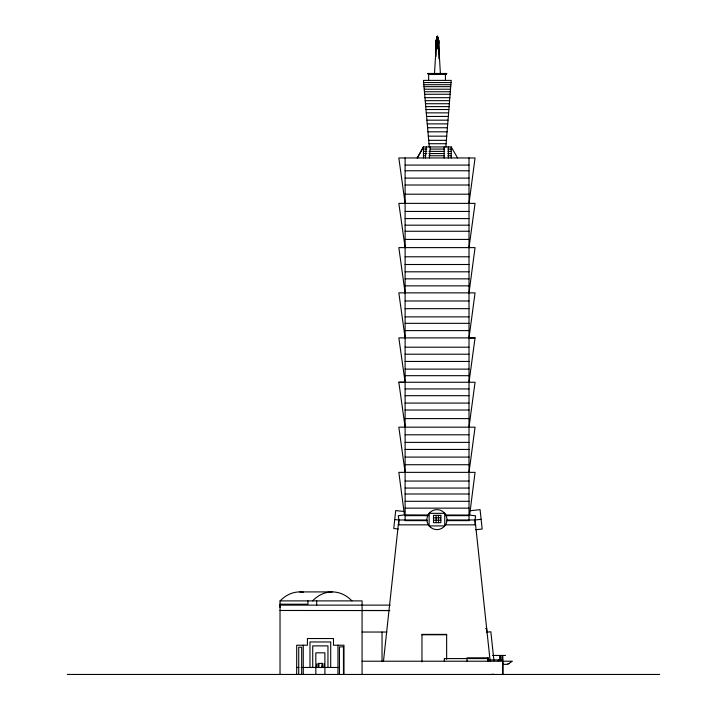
<?xml version="1.0" encoding="UTF-8"?>
<svg xmlns="http://www.w3.org/2000/svg" width="727" height="727" viewBox="0 0 727 727"><rect width="100%" height="100%" fill="white"/><g stroke="black" fill="none" stroke-linecap="round" stroke-linejoin="round"><path stroke-width="1.09" d="M280.031 607.336L280.031 604.21L307.93 604.21L307.93 600.893M444.415 658.58L444.415 661.225L444.415 658.58L487.926 658.58L487.926 657.817M487.926 661.225L487.926 658.58M437.418 41.021L437.39 48.618L437.39 43.802L438.881 43.802M432.51 74.209L433.074 74.027M318.899 667.477L318.989 664.433M434.51 73.482L435.982 48.627L438.926 48.627L440.389 73.482M316.372 667.477L316.654 664.042M324.215 667.477L324.496 664.042M445.851 146.945L451.213 80.397L423.45 80.397L429.275 146.945M425.395 157.959L426.304 146.945M435.982 56.533L435.927 41.021L438.908 41.021L437.418 36.35L437.009 48.618M429.384 157.959L430.293 146.945M383.474 661.225L398.832 519.987L426.858 519.987M428.276 73.663L428.785 74.209L427.821 73.482L428.648 74.209L445.433 74.209L446.632 73.482L445.315 74.209L446.451 73.482L444.942 74.209L445.905 73.482L444.597 74.209L445.615 73.482L444.306 74.209L444.842 73.482L443.579 74.209L444.052 73.482L442.425 74.209L442.561 73.482L441.425 74.209L441.507 73.482L440.317 74.209L440.208 73.482L439.017 74.209L438.681 73.482L437.036 74.209L436.182 73.482L435.428 74.209L432.083 73.482L432.12 74.209L432.801 73.482L433.401 74.209M445.469 514.998L469.633 515.07L475.058 472.359L398.832 472.359L404.439 514.889L428.657 514.998M474.958 520.75L475.585 515.825L469.633 515.07M469.015 203.369L475.058 157.959L398.832 157.959L405.112 203.369M469.015 292.863L475.058 247.607L398.832 247.607L405.112 292.863M469.015 472.359L475.058 427.176L398.832 427.176L405.112 472.359M438.881 45.974L435.973 45.901L436.5 45.901M469.015 337.882L475.058 292.863L398.832 292.863L405.112 337.882M469.015 427.176L475.058 382.266L398.832 382.248L405.112 427.176M469.015 247.607L475.058 203.369L398.832 203.369L405.112 247.607M469.015 382.248L475.058 337.882L398.832 337.882L405.112 382.248L398.832 382.248M321.561 667.477L322.006 664.433M438.872 48.618L438.817 41.021L437.418 36.35L436.673 41.021L436.654 48.618M438.672 48.618L438.672 41.021L437.418 36.35L436.364 41.021L436.354 48.618M438.436 48.618L438.436 41.021L437.418 36.35L436.127 41.021L436.118 48.618M434.864 74.209L435.091 73.482L435.428 74.209M437.772 48.618L437.418 36.35L435.973 41.021L437.418 36.35L438.163 41.021L438.127 48.618M444.052 73.482L442.425 74.209M439.208 74.209L439.653 73.482M417.307 157.959L423.45 146.945L451.213 146.945L457.601 157.959M417.271 157.959L423.45 146.945L423.45 157.959M439.017 74.209L440.208 73.482M441.234 74.209L441.943 73.482M441.507 73.482L440.88 74.209L442.071 73.482L441.425 74.209M442.97 74.209L443.924 73.482M427.658 73.482L446.714 73.482L445.097 74.209M445.278 73.482L444.306 74.209L445.433 73.482M446.36 73.482L445.142 74.209L446.696 73.482M445.188 74.209L446.387 73.482M502.766 664.187L506.256 664.423L509.282 663.533M485.663 628.646L486.645 628.264L486.863 632.663M435.1 74.209L434.273 74.209L434.046 73.482M507.982 664.06L512.353 661.225L362.073 661.225M438.872 47.291L435.973 47.21L436.5 47.228M404.439 514.889L398.305 515.697L398.978 520.805M470.169 510.717L480.093 509.654L482.165 529.029L475.549 529.738M481.129 519.342L475.058 519.987L447.032 519.987M487.054 632.163L490.843 631.763L493.942 660.698M491.579 674.456L493.479 674.256M437.39 43.802L435.973 43.856L436.5 43.847M469.015 338.037L475.058 337.882M436.509 42.866L435.936 42.893L438.89 42.838M436.509 41.948L435.973 41.939L438.89 41.93M428.648 74.281L445.433 74.281M423.632 82.542L451.04 82.542M423.823 84.695L450.867 84.695M423.995 86.649L450.704 86.649M424.223 89.221L450.504 89.221M424.441 91.738L450.295 91.738M424.659 94.265L450.095 94.265M424.959 97.682L449.822 97.682M425.222 100.662L449.577 100.662M425.486 103.716L449.331 103.716M425.74 106.615L449.095 106.615M425.995 109.523L448.868 109.523M426.286 112.867L448.595 112.867M426.604 116.447L448.305 116.447M426.931 120.173L448.005 120.173M427.249 123.881L447.705 123.881M427.594 127.743L447.396 127.743M427.949 131.814L447.069 131.814M428.33 136.167L446.714 136.167M428.694 140.329L446.378 140.329M428.994 143.71L446.105 143.71M423.45 149.08L426.776 149.08M430.111 149.08L444.551 149.08M447.877 149.08L451.213 149.08M423.45 151.38L426.776 151.38M429.003 151.38L444.551 151.38M447.877 151.38L451.213 151.38M423.45 153.551L426.776 153.551M429.003 153.551L444.551 153.551M447.877 153.551L451.213 153.551M423.45 155.76L425.668 155.76M429.003 155.76L444.551 155.76M447.877 155.76L451.213 155.76M405.112 165.084L469.015 165.084M405.112 170.763L469.015 170.763M405.112 178.115L469.015 178.115M405.112 185.012L469.015 185.012M405.112 194.191L469.015 194.191M405.112 211.439L469.015 211.439M405.112 218.582L469.015 218.582M405.112 225.179L469.015 225.179M405.112 231.25L469.015 231.25M405.112 239.428L469.015 239.428M405.112 256.785L469.015 256.785M405.112 264.501L469.015 264.501M405.112 271.807L469.015 271.807M405.112 278.85L469.015 278.85M405.112 285.856L469.015 285.856M405.112 300.978L469.015 300.978M405.112 308.666L469.015 308.666M405.112 316.872L469.015 316.872M405.112 323.333L469.015 323.333M405.112 330.603L469.015 330.603M405.112 347.197L469.015 347.197M405.112 354.222L469.015 354.222M405.112 361.446L469.015 361.446M405.112 369.125L469.015 369.125M405.112 375.686L469.015 375.686M405.112 388.936L469.015 388.936M405.112 395.697L469.015 395.697M405.112 403.085L469.015 403.085M405.112 410.028L469.015 410.028M405.112 418.598L469.015 418.598M405.112 434.791L469.015 434.791M405.112 442.38L469.015 442.38M405.112 449.44L469.015 449.44M405.112 457.092L469.015 457.092M405.112 464.726L469.015 464.726M405.112 481.047L469.015 481.047M405.112 488.062L469.015 488.062M405.112 493.996L469.015 493.996M405.112 501.294L469.015 501.294M405.112 508.146L469.015 508.146M405.112 515.643L428.657 515.643M445.469 515.643L469.015 515.643M433.483 517.815L440.844 517.815M433.483 520.241L440.844 520.241M427.54 520.632L405.112 520.632L405.112 157.959M446.596 520.632L469.015 520.632L469.015 157.959M398.305 524.849L428.539 524.849M445.342 524.849L475.576 524.849M299.797 591.914L332.248 591.914M280.031 605.128L390.208 605.128M280.031 610.471L389.845 610.571M362.073 632.036L386.837 632.036M421.96 634.771L446.642 634.771M492.624 655.454L505.538 655.454M488.081 657.817L467.016 657.817L467.016 661.225M502.012 657.79L502.766 657.79M502.012 659.371L502.766 659.371M487.944 659.907L502.766 659.907M296.68 667.477L298.897 667.477M301.114 667.477L339.564 667.477M67.338 674.456L659.662 674.456M362.073 610.471L389.09 610.498M404.694 511.544L395.706 510.572L393.752 528.52L398.251 529.011M394.725 519.541L398.832 519.987L398.832 524.53M432.083 73.482L432.147 74.209L431.574 73.482L431.574 74.209L430.866 73.482L431.111 74.209L430.13 73.482L430.357 74.209L429.775 74.209M432.774 73.663L433.065 74.209M428.694 74.027L427.958 73.482L429.194 74.209L427.903 73.482L429.021 74.209M428.648 73.482L430.357 74.209M430.448 73.482L431.111 74.209M434.719 73.482L434.946 73.954M490.134 660.961L475.058 519.987L475.058 524.53M502.857 661.225L502.857 674.456M502.766 655.454L502.766 674.456M502.012 655.454L502.012 660.361M500.421 655.454L500.421 660.261M499.731 655.454L499.731 660.261M498.404 659.907L498.404 661.225M487.944 657.817L487.944 661.225M451.213 146.945L451.213 157.959M448.359 146.945L448.359 157.959M446.642 659.325L446.642 634.38L421.96 634.38L421.96 661.988M445.433 73.436L445.433 80.397M444.142 146.945L444.142 157.959M438.926 48.627L438.926 58.796M438.49 515.361L438.49 522.677M437.418 36.35L437.39 41.93M437.036 73.436L437.036 74.281M436.127 515.361L436.127 522.677M428.648 73.436L428.648 80.397M382.038 632.036L382.038 661.225M362.073 674.456L362.073 600.893L280.031 600.893L280.031 674.456M343.98 674.456L343.98 645.222L333.484 645.222L333.484 638.533L307.421 638.533L307.421 645.222L296.68 645.222L296.68 674.456M343.462 674.456L343.462 646.857L339.464 646.857L339.464 674.456M337.955 645.222L337.955 674.456M330.712 667.477L330.712 641.959L309.984 641.959L309.984 667.477M327.95 667.477L327.95 645.876L312.719 645.876L312.719 667.477M324.914 674.456L324.878 652.828L315.827 652.828L315.827 674.456M322.824 667.477L322.824 663.397L318.017 663.397L318.017 667.477M316.681 600.893L316.681 605.146M303.268 645.222L303.268 674.456M301.678 674.456L301.678 647.221L298.724 647.221L298.724 674.456M312.565 600.893A39.94 31.161 90 0 1 351.932 600.893M280.113 600.893A39.94 31.161 90 0 1 303.341 592.178M444.751 513.335L429.139 513.335L429.139 525.912L444.751 525.912L444.751 513.335M440.844 515.361L433.483 515.361L433.483 522.677L440.844 522.677L440.844 515.361M430.62 527.384A10.051 9.987 0 0 0 446.869 521.186A10.051 9.987 0 0 0 433.347 510.299A10.051 9.987 0 0 0 430.62 527.384"/></g></svg>
